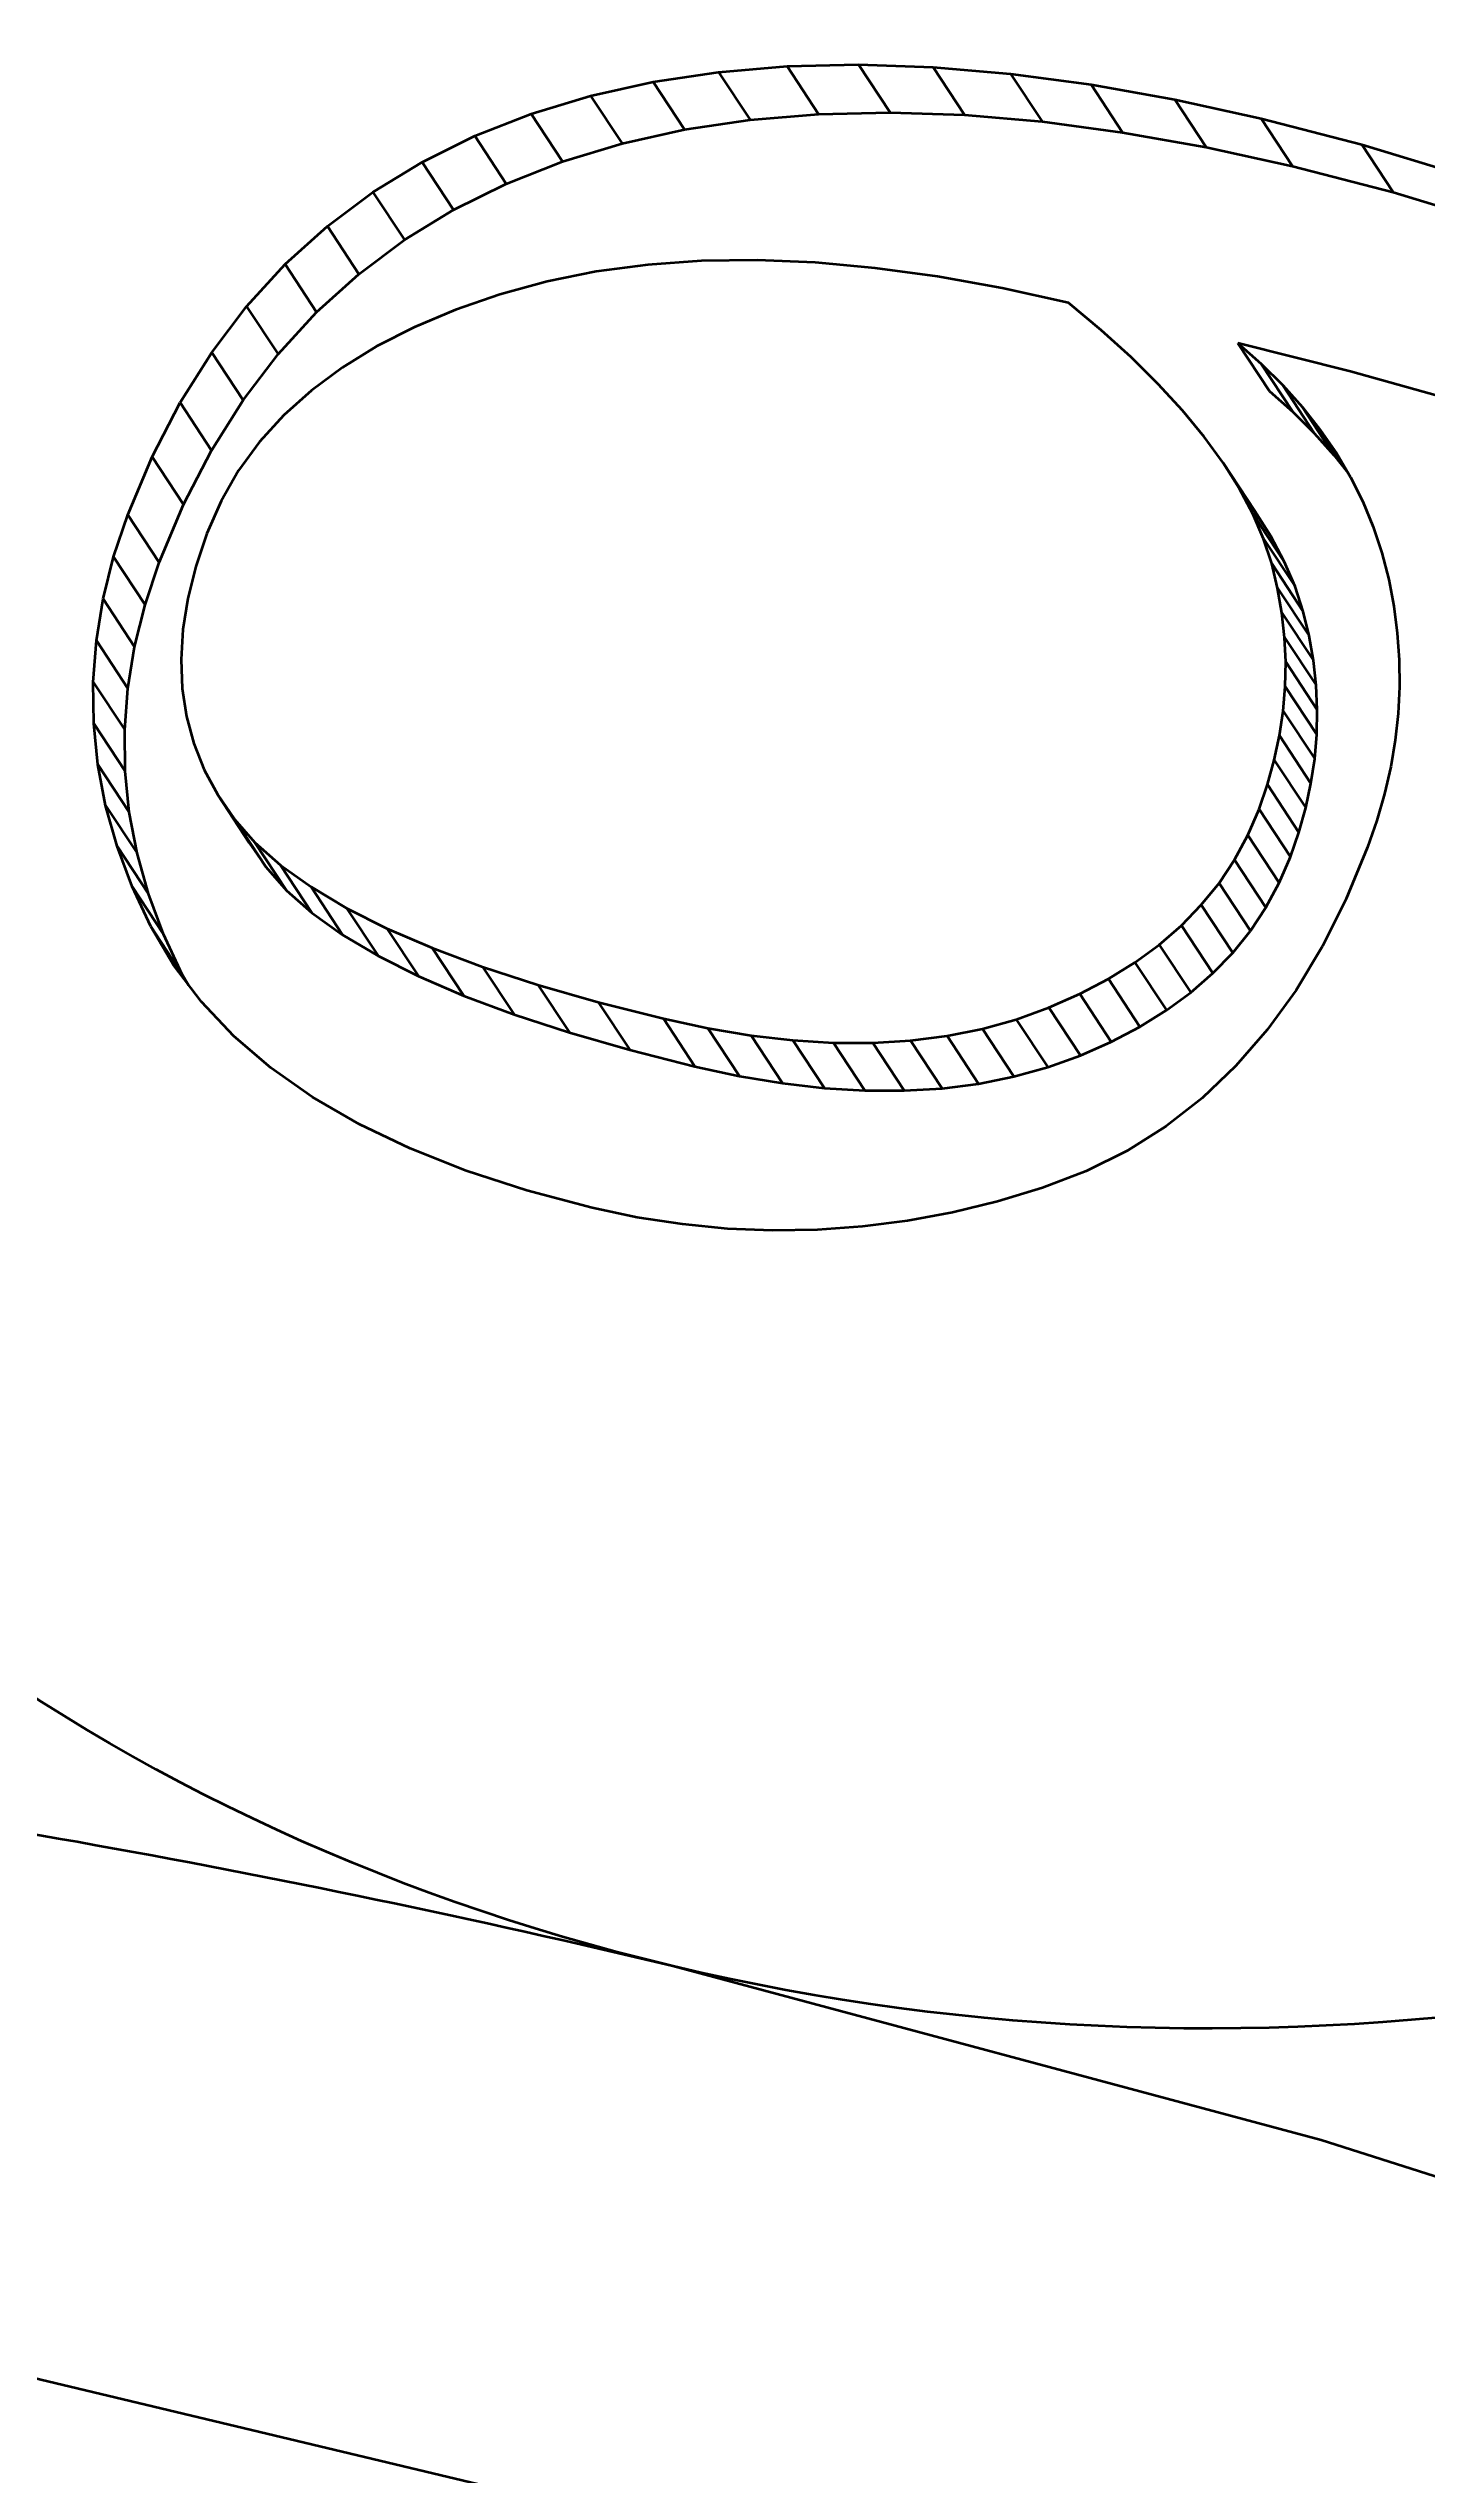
# Model space of a CAD drawing. Header units: millimetres. Extents: x 9439 to 18429, y 1498 to 3280.
# Drawn here: x 11097.46 to 11100.33, y 2327.66 to 2332.71 of the extents above; entities that cross this region are included whole.
import ezdxf

# ---------------------------------------------------------------- set-up
doc = ezdxf.new("R2010")
doc.units = ezdxf.units.MM
doc.layers.add('word_dim', color=253, linetype='Continuous')
doc.styles.get("Standard").update_dxf_attribs({"font": 'romans.shx', "bigfont": 'bigfont.shx'})
doc.dimstyles.new('RS1-6', dxfattribs={"dimscale": 6, "dimtxt": 3.5, "dimasz": 3, "dimexe": 1, "dimexo": 0, "dimgap": 1, "dimtad": 3, "dimdsep": 46, "dimtxsty": 'Standard', "dimblk1": 'OPEN', "dimblk2": 'OPEN', "dimsah": 1, "dimcen": 0, "dimclrd": 256, "dimclre": 256, "dimclrt": 3, "dimadec": 0, "dimazin": 0, "dimtfac": 1, "dimtmove": 0, "dimatfit": 3, "dimldrblk": 'OPEN', "dimfxl": 0, "dimtolj": 1, "dimtzin": 0, "dimarcsym": 0})

# ---------------------------------------------------------------- blocks, each defined once
blk = doc.blocks.new('A$C283119B7')
at = {"color": 7, "lineweight": 35, "ltscale": 0.00345}
for p, q in [((-77.3698, 212.6277), (-77.2333, 212.6481)), ((-77.3041, 212.5281), (-77.1676, 212.5485))]:
    blk.add_line(p, q, dxfattribs=at)
at = {"color": 7, "lineweight": 35, "ltscale": 0.003583}
for p, q in [((-77.2333, 212.6481), (-77.0905, 212.6601)), ((-77.1676, 212.5485), (-77.0248, 212.5605))]:
    blk.add_line(p, q, dxfattribs=at)
at = {"color": 7, "lineweight": 35, "ltscale": 0.002983}
for p, q in [((-77.2333, 212.6481), (-77.1676, 212.5485)), ((-77.0905, 212.6601), (-77.0248, 212.5605)), ((-77.3698, 212.6277), (-77.3041, 212.5281)), ((-76.6247, 212.6444), (-76.559, 212.5448)), ((-76.1025, 212.5516), (-76.0368, 212.452)), ((-77.7414, 212.515), (-77.6757, 212.4153)), ((-77.8512, 212.4606), (-77.7856, 212.361)), ((-78.217, 212.1598), (-78.1513, 212.0602)), ((-76.151, 212.0832), (-76.0854, 211.9836)), ((-76.1818, 211.8343), (-76.1161, 211.7347)), ((-78.4941, 211.6379), (-78.4284, 211.5383)), ((-76.0683, 211.5729), (-76.0026, 211.4733)), ((-76.0536, 211.4704), (-75.9879, 211.3708)), ((-76.0566, 211.3169), (-75.9909, 211.2173)), ((-76.0751, 211.2147), (-76.0094, 211.1151)), ((-78.277, 211.1421), (-78.2113, 211.0425)), ((-78.5109, 211.1205), (-78.4452, 211.0209)), ((-78.0827, 210.9505), (-78.017, 210.8509)), ((-77.725, 210.7843), (-77.6593, 210.6847)), ((-76.4208, 210.759), (-76.3551, 210.6594)), ((-76.5448, 210.6992), (-76.4792, 210.5996)), ((-77.2555, 210.6562), (-77.1899, 210.5566)), ((-76.757, 210.6403), (-76.6913, 210.5407)), ((-76.6835, 210.655), (-76.6178, 210.5554))]:
    blk.add_line(p, q, dxfattribs=at)
at = {"color": 7, "lineweight": 35, "ltscale": 0.003727}
blk.add_line((-77.0905, 212.6601), (-76.9414, 212.6634), dxfattribs=at)
at = {"color": 7, "lineweight": 35, "ltscale": 0.003884}
for p, q in [((-76.9414, 212.6634), (-76.7862, 212.6582)), ((-76.8759, 212.5638), (-76.7206, 212.5586))]:
    blk.add_line(p, q, dxfattribs=at)
at = {"color": 7, "lineweight": 35, "ltscale": 0.002981}
for p, q in [((-76.9414, 212.6634), (-76.8759, 212.5638)), ((-76.7862, 212.6582), (-76.7206, 212.5586)), ((-77.5, 212.5986), (-77.4345, 212.499)), ((-76.4568, 212.622), (-76.3913, 212.5224)), ((-77.6241, 212.561), (-77.5585, 212.4614)), ((-76.2827, 212.5911), (-76.2172, 212.4915)), ((-75.8926, 212.4972), (-75.8271, 212.3976)), ((-77.9536, 212.3979), (-77.8881, 212.2983)), ((-78.0487, 212.3268), (-77.9832, 212.2272)), ((-78.1365, 212.2475), (-78.071, 212.1479)), ((-78.2898, 212.0638), (-78.2243, 211.9642)), ((-76.1022, 212.0401), (-76.0367, 211.9405)), ((-76.0573, 211.9956), (-75.9917, 211.896)), ((-78.3555, 211.9594), (-78.29, 211.8598)), ((-76.0163, 211.9498), (-75.9507, 211.8502)), ((-78.4137, 211.8468), (-78.3482, 211.7472)), ((-76.148, 211.7809), (-76.0824, 211.6813)), ((-78.4646, 211.7258), (-78.3991, 211.6262)), ((-76.1198, 211.7281), (-76.0542, 211.6285)), ((-76.0973, 211.6759), (-76.0318, 211.5763)), ((-76.0592, 211.5216), (-75.9937, 211.422)), ((-78.5301, 211.4636), (-78.4645, 211.364)), ((-76.0512, 211.4192), (-75.9856, 211.3196)), ((-78.5367, 211.3771), (-78.4711, 211.2775)), ((-78.5357, 211.2911), (-78.4701, 211.1915)), ((-76.0641, 211.2657), (-75.9986, 211.1661)), ((-78.527, 211.2056), (-78.4615, 211.106)), ((-78.2423, 211.0917), (-78.1768, 210.9921)), ((-78.487, 211.0358), (-78.4214, 210.9362)), ((-78.1995, 211.043), (-78.1339, 210.9434)), ((-76.1302, 211.0584), (-76.0646, 210.9588)), ((-76.158, 211.0071), (-76.0924, 210.9075)), ((-76.1903, 210.9586), (-76.1248, 210.859)), ((-78.0087, 210.9066), (-77.9431, 210.807)), ((-76.2273, 210.913), (-76.1618, 210.8134)), ((-78.4165, 210.8679), (-78.351, 210.7683)), ((-77.9245, 210.8642), (-77.8589, 210.7646)), ((-76.2688, 210.8702), (-76.2033, 210.7706)), ((-77.8299, 210.8235), (-77.7643, 210.7239)), ((-76.3655, 210.7932), (-76.3, 210.6936)), ((-76.3149, 210.8303), (-76.2493, 210.7307)), ((-77.6097, 210.7466), (-77.5441, 210.647)), ((-77.484, 210.7106), (-77.4185, 210.611)), ((-76.4805, 210.7277), (-76.415, 210.6281)), ((-77.0783, 210.6311), (-77.0127, 210.5315)), ((-76.8332, 210.6306), (-76.7676, 210.531)), ((-76.6128, 210.6746), (-76.5473, 210.575)), ((-76.9938, 210.626), (-76.9283, 210.5264)), ((-76.9121, 210.6258), (-76.8466, 210.5262))]:
    blk.add_line(p, q, dxfattribs=at)
at = {"color": 7, "lineweight": 35, "ltscale": 0.004052}
blk.add_line((-76.7862, 212.6582), (-76.6247, 212.6444), dxfattribs=at)
at = {"color": 7, "lineweight": 35, "ltscale": 0.00324}
for p, q in [((-77.6241, 212.561), (-77.5, 212.5986)), ((-77.5585, 212.4614), (-77.4345, 212.499))]:
    blk.add_line(p, q, dxfattribs=at)
at = {"color": 7, "lineweight": 35, "ltscale": 0.003336}
blk.add_line((-77.5, 212.5986), (-77.3698, 212.6277), dxfattribs=at)
at = {"color": 7, "lineweight": 35, "ltscale": 0.004233}
blk.add_line((-76.6247, 212.6444), (-76.4568, 212.622), dxfattribs=at)
at = {"color": 7, "lineweight": 35, "ltscale": 0.00442}
for p, q in [((-76.4568, 212.622), (-76.2827, 212.5911)), ((-76.3913, 212.5224), (-76.2172, 212.4915))]:
    blk.add_line(p, q, dxfattribs=at)
at = {"color": 7, "lineweight": 35, "ltscale": 0.003151}
blk.add_line((-77.7414, 212.515), (-77.6241, 212.561), dxfattribs=at)
at = {"color": 7, "lineweight": 35, "ltscale": 0.003724}
blk.add_line((-77.0248, 212.5605), (-76.8759, 212.5638), dxfattribs=at)
at = {"color": 7, "lineweight": 35, "ltscale": 0.004055}
blk.add_line((-76.7206, 212.5586), (-76.559, 212.5448), dxfattribs=at)
at = {"color": 7, "lineweight": 35, "ltscale": 0.004614}
blk.add_line((-76.2827, 212.5911), (-76.1025, 212.5516), dxfattribs=at)
at = {"color": 7, "lineweight": 35, "ltscale": 0.005419}
blk.add_line((-76.1025, 212.5516), (-75.8926, 212.4972), dxfattribs=at)
at = {"color": 7, "lineweight": 35, "ltscale": 0.003064}
for p, q in [((-77.8512, 212.4606), (-77.7414, 212.515)), ((-77.7856, 212.361), (-77.6757, 212.4153))]:
    blk.add_line(p, q, dxfattribs=at)
at = {"color": 7, "lineweight": 35, "ltscale": 0.003339}
blk.add_line((-77.4345, 212.499), (-77.3041, 212.5281), dxfattribs=at)
at = {"color": 7, "lineweight": 35, "ltscale": 0.00423}
blk.add_line((-76.559, 212.5448), (-76.3913, 212.5224), dxfattribs=at)
at = {"color": 7, "lineweight": 35, "ltscale": 0.005139}
blk.add_line((-75.8926, 212.4972), (-75.696, 212.4374), dxfattribs=at)
at = {"color": 7, "lineweight": 35, "ltscale": 0.003002}
blk.add_line((-77.9536, 212.3979), (-77.8512, 212.4606), dxfattribs=at)
at = {"color": 7, "lineweight": 35, "ltscale": 0.003148}
blk.add_line((-77.6757, 212.4153), (-77.5585, 212.4614), dxfattribs=at)
at = {"color": 7, "lineweight": 35, "ltscale": 0.004617}
blk.add_line((-76.2172, 212.4915), (-76.0368, 212.452), dxfattribs=at)
at = {"color": 7, "lineweight": 35, "ltscale": 0.005416}
blk.add_line((-76.0368, 212.452), (-75.8271, 212.3976), dxfattribs=at)
at = {"color": 7, "lineweight": 35, "ltscale": 0.002968}
for p, q in [((-78.0487, 212.3268), (-77.9536, 212.3979)), ((-77.9832, 212.2272), (-77.8881, 212.2983))]:
    blk.add_line(p, q, dxfattribs=at)
at = {"color": 7, "lineweight": 35, "ltscale": 0.005142}
blk.add_line((-75.8271, 212.3976), (-75.6303, 212.3378), dxfattribs=at)
at = {"color": 7, "lineweight": 35, "ltscale": 0.003005}
blk.add_line((-77.8881, 212.2983), (-77.7856, 212.361), dxfattribs=at)
at = {"color": 7, "lineweight": 35, "ltscale": 0.002958}
for p, q in [((-78.1365, 212.2475), (-78.0487, 212.3268)), ((-78.071, 212.1479), (-77.9832, 212.2272))]:
    blk.add_line(p, q, dxfattribs=at)
at = {"color": 7, "lineweight": 35, "ltscale": 0.002976}
blk.add_line((-78.217, 212.1598), (-78.1365, 212.2475), dxfattribs=at)
at = {"color": 7, "lineweight": 35, "ltscale": 0.002706}
blk.add_line((-77.3808, 212.2467), (-77.4881, 212.2325), dxfattribs=at)
at = {"color": 7, "lineweight": 35, "ltscale": 0.002799}
for p, q in [((-77.2691, 212.2545), (-77.3808, 212.2467)), ((-77.8299, 210.8235), (-77.725, 210.7843))]:
    blk.add_line(p, q, dxfattribs=at)
at = {"color": 7, "lineweight": 35, "ltscale": 0.002909}
blk.add_line((-77.1527, 212.2559), (-77.2691, 212.2545), dxfattribs=at)
at = {"color": 7, "lineweight": 35, "ltscale": 0.003021}
blk.add_line((-77.032, 212.251), (-77.1527, 212.2559), dxfattribs=at)
at = {"color": 7, "lineweight": 35, "ltscale": 0.003147}
blk.add_line((-76.9067, 212.2396), (-77.032, 212.251), dxfattribs=at)
at = {"color": 7, "lineweight": 35, "ltscale": 0.002548}
blk.add_line((-77.5909, 212.2119), (-77.6891, 212.1849), dxfattribs=at)
at = {"color": 7, "lineweight": 35, "ltscale": 0.002621}
blk.add_line((-77.4881, 212.2325), (-77.5909, 212.2119), dxfattribs=at)
at = {"color": 7, "lineweight": 35, "ltscale": 0.003274}
blk.add_line((-76.7769, 212.2219), (-76.9067, 212.2396), dxfattribs=at)
at = {"color": 7, "lineweight": 35, "ltscale": 0.003414}
blk.add_line((-76.6425, 212.1978), (-76.7769, 212.2219), dxfattribs=at)
at = {"color": 7, "lineweight": 35, "ltscale": 0.003553}
blk.add_line((-76.5037, 212.1673), (-76.6425, 212.1978), dxfattribs=at)
at = {"color": 7, "lineweight": 35, "ltscale": 0.003013}
blk.add_line((-78.2898, 212.0638), (-78.217, 212.1598), dxfattribs=at)
at = {"color": 7, "lineweight": 35, "ltscale": 0.002974}
blk.add_line((-78.1513, 212.0602), (-78.071, 212.1479), dxfattribs=at)
at = {"color": 7, "lineweight": 35, "ltscale": 0.002322}
blk.add_line((-77.7815, 212.1528), (-77.8671, 212.1167), dxfattribs=at)
at = {"color": 7, "lineweight": 35, "ltscale": 0.002446}
blk.add_line((-77.6891, 212.1849), (-77.7815, 212.1528), dxfattribs=at)
at = {"color": 7, "lineweight": 35, "ltscale": 0.002214}
blk.add_line((-76.4359, 212.1103), (-76.5037, 212.1673), dxfattribs=at)
at = {"color": 7, "lineweight": 35, "ltscale": 0.002202}
for p, q in [((-77.8671, 212.1167), (-77.9456, 212.0767)), ((-78.5301, 211.4636), (-78.5158, 211.5505)), ((-78.4645, 211.364), (-78.4504, 211.4509))]:
    blk.add_line(p, q, dxfattribs=at)
at = {"color": 7, "lineweight": 35, "ltscale": 0.0021}
blk.add_line((-76.3737, 212.0539), (-76.4359, 212.1103), dxfattribs=at)
at = {"color": 7, "lineweight": 35, "ltscale": 0.003082}
for p, q in [((-78.3555, 211.9594), (-78.2898, 212.0638)), ((-78.29, 211.8598), (-78.2243, 211.9642))]:
    blk.add_line(p, q, dxfattribs=at)
at = {"color": 7, "lineweight": 35, "ltscale": 0.003015}
blk.add_line((-78.2243, 211.9642), (-78.1513, 212.0602), dxfattribs=at)
at = {"color": 7, "lineweight": 35, "ltscale": 0.002098}
blk.add_line((-77.9456, 212.0767), (-78.0171, 212.0328), dxfattribs=at)
at = {"color": 7, "lineweight": 35, "ltscale": 0.001985}
blk.add_line((-76.3172, 211.9982), (-76.3737, 212.0539), dxfattribs=at)
at = {"color": 7, "lineweight": 35, "ltscale": 0.006058}
blk.add_line((-75.916, 212.0241), (-76.151, 212.0832), dxfattribs=at)
at = {"color": 7, "lineweight": 35, "ltscale": 0.001628}
blk.add_line((-76.151, 212.0832), (-76.1022, 212.0401), dxfattribs=at)
at = {"color": 7, "lineweight": 35, "ltscale": 0.00201}
blk.add_line((-78.0171, 212.0328), (-78.0817, 211.9849), dxfattribs=at)
at = {"color": 7, "lineweight": 35, "ltscale": 0.001876}
blk.add_line((-76.2664, 211.943), (-76.3172, 211.9982), dxfattribs=at)
at = {"color": 7, "lineweight": 35, "ltscale": 0.00158}
for p, q in [((-76.1022, 212.0401), (-76.0573, 211.9956)), ((-76.0367, 211.9405), (-75.9917, 211.896)), ((-76.148, 211.7809), (-76.1818, 211.8343))]:
    blk.add_line(p, q, dxfattribs=at)
at = {"color": 7, "lineweight": 35, "ltscale": 0.001537}
for p, q in [((-76.0573, 211.9956), (-76.0163, 211.9498)), ((-75.9917, 211.896), (-75.9507, 211.8502))]:
    blk.add_line(p, q, dxfattribs=at)
at = {"color": 7, "lineweight": 35, "ltscale": 0.005601}
blk.add_line((-75.7004, 211.9635), (-75.916, 212.0241), dxfattribs=at)
at = {"color": 7, "lineweight": 35, "ltscale": 0.00317}
for p, q in [((-78.4137, 211.8468), (-78.3555, 211.9594)), ((-78.3482, 211.7472), (-78.29, 211.8598))]:
    blk.add_line(p, q, dxfattribs=at)
at = {"color": 7, "lineweight": 35, "ltscale": 0.001937}
blk.add_line((-78.0817, 211.9849), (-78.1393, 211.9331), dxfattribs=at)
at = {"color": 7, "lineweight": 35, "ltscale": 0.00177}
blk.add_line((-76.2213, 211.8883), (-76.2664, 211.943), dxfattribs=at)
at = {"color": 7, "lineweight": 35, "ltscale": 0.001626}
blk.add_line((-76.0854, 211.9836), (-76.0367, 211.9405), dxfattribs=at)
at = {"color": 7, "lineweight": 35, "ltscale": 0.0015}
blk.add_line((-76.0163, 211.9498), (-75.9792, 211.9027), dxfattribs=at)
at = {"color": 7, "lineweight": 35, "ltscale": 0.001883}
blk.add_line((-78.1393, 211.9331), (-78.19, 211.8774), dxfattribs=at)
at = {"color": 7, "lineweight": 35, "ltscale": 0.001473}
blk.add_line((-75.9792, 211.9027), (-75.9457, 211.8542), dxfattribs=at)
at = {"color": 7, "lineweight": 35, "ltscale": 0.002087}
blk.add_line((-75.9792, 211.9027), (-75.9333, 211.8329), dxfattribs=at)
at = {"color": 7, "lineweight": 35, "ltscale": 0.003282}
for p, q in [((-78.4646, 211.7258), (-78.4137, 211.8468)), ((-78.3991, 211.6262), (-78.3482, 211.7472))]:
    blk.add_line(p, q, dxfattribs=at)
at = {"color": 7, "lineweight": 35, "ltscale": 0.001848}
blk.add_line((-78.19, 211.8774), (-78.2336, 211.8177), dxfattribs=at)
at = {"color": 7, "lineweight": 35, "ltscale": 0.001674}
blk.add_line((-76.1818, 211.8343), (-76.2213, 211.8883), dxfattribs=at)
at = {"color": 7, "lineweight": 35, "ltscale": 0.001178}
blk.add_line((-75.9507, 211.8502), (-75.9215, 211.8132), dxfattribs=at)
at = {"color": 7, "lineweight": 35, "ltscale": 0.001447}
blk.add_line((-75.9457, 211.8542), (-75.9163, 211.8043), dxfattribs=at)
at = {"color": 7, "lineweight": 35, "ltscale": 0.001837}
blk.add_line((-78.2336, 211.8177), (-78.2703, 211.754), dxfattribs=at)
at = {"color": 7, "lineweight": 35, "ltscale": 0.001433}
blk.add_line((-75.9163, 211.8043), (-75.8905, 211.7531), dxfattribs=at)
at = {"color": 7, "lineweight": 35, "ltscale": 0.001844}
blk.add_line((-78.2703, 211.754), (-78.3, 211.6865), dxfattribs=at)
at = {"color": 7, "lineweight": 35, "ltscale": 0.001497}
for p, q in [((-76.1198, 211.7281), (-76.148, 211.7809)), ((-76.0542, 211.6285), (-76.0824, 211.6813))]:
    blk.add_line(p, q, dxfattribs=at)
at = {"color": 7, "lineweight": 35, "ltscale": 0.001422}
for p, q in [((-75.8905, 211.7531), (-75.8688, 211.7005)), ((-75.8688, 211.7005), (-75.8507, 211.6466))]:
    blk.add_line(p, q, dxfattribs=at)
at = {"color": 7, "lineweight": 35, "ltscale": 0.002316}
blk.add_line((-78.4941, 211.6379), (-78.4646, 211.7258), dxfattribs=at)
at = {"color": 7, "lineweight": 35, "ltscale": 0.001421}
for p, q in [((-76.0973, 211.6759), (-76.1198, 211.7281)), ((-76.0318, 211.5763), (-76.0542, 211.6285))]:
    blk.add_line(p, q, dxfattribs=at)
at = {"color": 7, "lineweight": 35, "ltscale": 0.001578}
blk.add_line((-76.0824, 211.6813), (-76.1161, 211.7347), dxfattribs=at)
at = {"color": 7, "lineweight": 35, "ltscale": 0.001807}
for p, q in [((-78.3, 211.6865), (-78.323, 211.618)), ((-76.6128, 210.6746), (-76.5448, 210.6992))]:
    blk.add_line(p, q, dxfattribs=at)
at = {"color": 7, "lineweight": 35, "ltscale": 0.001357}
for p, q in [((-76.0805, 211.6242), (-76.0973, 211.6759)), ((-76.015, 211.5246), (-76.0318, 211.5763))]:
    blk.add_line(p, q, dxfattribs=at)
at = {"color": 7, "lineweight": 35, "ltscale": 0.001427}
blk.add_line((-75.8507, 211.6466), (-75.8366, 211.5913), dxfattribs=at)
at = {"color": 7, "lineweight": 35, "ltscale": 0.002251}
blk.add_line((-78.5158, 211.5505), (-78.4941, 211.6379), dxfattribs=at)
at = {"color": 7, "lineweight": 35, "ltscale": 0.002315}
blk.add_line((-78.4284, 211.5383), (-78.3991, 211.6262), dxfattribs=at)
at = {"color": 7, "lineweight": 35, "ltscale": 0.001715}
blk.add_line((-78.323, 211.618), (-78.3396, 211.5514), dxfattribs=at)
at = {"color": 7, "lineweight": 35, "ltscale": 0.002979}
for p, q in [((-76.0805, 211.6242), (-76.015, 211.5246)), ((-78.5158, 211.5505), (-78.4504, 211.4509)), ((-76.0522, 211.368), (-75.9867, 211.2684)), ((-76.0893, 211.1636), (-76.0238, 211.064)), ((-76.1068, 211.1126), (-76.0414, 211.013)), ((-78.1462, 210.996), (-78.0807, 210.8964)), ((-78.4555, 210.9517), (-78.39, 210.8521)), ((-77.3481, 210.6762), (-77.2826, 210.5766)), ((-77.1654, 210.6412), (-77.1, 210.5416))]:
    blk.add_line(p, q, dxfattribs=at)
at = {"color": 7, "lineweight": 35, "ltscale": 0.001319}
blk.add_line((-76.0683, 211.5729), (-76.0805, 211.6242), dxfattribs=at)
at = {"color": 7, "lineweight": 35, "ltscale": 0.001423}
blk.add_line((-75.8366, 211.5913), (-75.8261, 211.5353), dxfattribs=at)
at = {"color": 7, "lineweight": 35, "ltscale": 0.002253}
blk.add_line((-78.4504, 211.4509), (-78.4284, 211.5383), dxfattribs=at)
at = {"color": 7, "lineweight": 35, "ltscale": 0.001633}
blk.add_line((-78.3396, 211.5514), (-78.3499, 211.4869), dxfattribs=at)
at = {"color": 7, "lineweight": 35, "ltscale": 0.001302}
blk.add_line((-76.0592, 211.5216), (-76.0683, 211.5729), dxfattribs=at)
at = {"color": 7, "lineweight": 35, "ltscale": 0.001565}
blk.add_line((-78.3499, 211.4869), (-78.3537, 211.4244), dxfattribs=at)
at = {"color": 7, "lineweight": 35, "ltscale": 0.001289}
for p, q in [((-76.0536, 211.4704), (-76.0592, 211.5216)), ((-75.9879, 211.3708), (-75.9937, 211.422))]:
    blk.add_line(p, q, dxfattribs=at)
at = {"color": 7, "lineweight": 35, "ltscale": 0.00132}
blk.add_line((-76.0026, 211.4733), (-76.015, 211.5246), dxfattribs=at)
at = {"color": 7, "lineweight": 35, "ltscale": 0.00141}
blk.add_line((-75.8261, 211.5353), (-75.8189, 211.4794), dxfattribs=at)
at = {"color": 7, "lineweight": 35, "ltscale": 0.002168}
for p, q in [((-78.5367, 211.3771), (-78.5301, 211.4636)), ((-78.4711, 211.2775), (-78.4645, 211.364))]:
    blk.add_line(p, q, dxfattribs=at)
at = {"color": 7, "lineweight": 35, "ltscale": 0.001282}
for p, q in [((-76.0512, 211.4192), (-76.0536, 211.4704)), ((-75.9856, 211.3196), (-75.9879, 211.3708))]:
    blk.add_line(p, q, dxfattribs=at)
at = {"color": 7, "lineweight": 35, "ltscale": 0.001301}
blk.add_line((-75.9937, 211.422), (-76.0026, 211.4733), dxfattribs=at)
at = {"color": 7, "lineweight": 35, "ltscale": 0.0014}
blk.add_line((-75.8189, 211.4794), (-75.815, 211.4236), dxfattribs=at)
at = {"color": 7, "lineweight": 35, "ltscale": 0.001513}
blk.add_line((-78.3537, 211.4244), (-78.3512, 211.364), dxfattribs=at)
at = {"color": 7, "lineweight": 35, "ltscale": 0.00128}
for p, q in [((-76.0522, 211.368), (-76.0512, 211.4192)), ((-75.9867, 211.2684), (-75.9856, 211.3196))]:
    blk.add_line(p, q, dxfattribs=at)
at = {"color": 7, "lineweight": 35, "ltscale": 0.001396}
blk.add_line((-75.815, 211.4236), (-75.8144, 211.3677), dxfattribs=at)
at = {"color": 7, "lineweight": 35, "ltscale": 0.00215}
for p, q in [((-78.5357, 211.2911), (-78.5367, 211.3771)), ((-78.527, 211.2056), (-78.5357, 211.2911)), ((-78.4701, 211.1915), (-78.4711, 211.2775)), ((-78.4615, 211.106), (-78.4701, 211.1915))]:
    blk.add_line(p, q, dxfattribs=at)
at = {"color": 7, "lineweight": 35, "ltscale": 0.001479}
blk.add_line((-78.3512, 211.364), (-78.3422, 211.3055), dxfattribs=at)
at = {"color": 7, "lineweight": 35, "ltscale": 0.001283}
for p, q in [((-76.0566, 211.3169), (-76.0522, 211.368)), ((-75.9909, 211.2173), (-75.9867, 211.2684))]:
    blk.add_line(p, q, dxfattribs=at)
at = {"color": 7, "lineweight": 35, "ltscale": 0.001397}
blk.add_line((-75.8144, 211.3677), (-75.8171, 211.3119), dxfattribs=at)
at = {"color": 7, "lineweight": 35, "ltscale": 0.001464}
blk.add_line((-78.3422, 211.3055), (-78.3268, 211.249), dxfattribs=at)
at = {"color": 7, "lineweight": 35, "ltscale": 0.001292}
for p, q in [((-76.0641, 211.2657), (-76.0566, 211.3169)), ((-75.9986, 211.1661), (-75.9909, 211.2173))]:
    blk.add_line(p, q, dxfattribs=at)
at = {"color": 7, "lineweight": 35, "ltscale": 0.001402}
blk.add_line((-75.8171, 211.3119), (-75.8232, 211.2561), dxfattribs=at)
at = {"color": 7, "lineweight": 35, "ltscale": 0.001466}
blk.add_line((-78.3268, 211.249), (-78.3051, 211.1946), dxfattribs=at)
at = {"color": 7, "lineweight": 35, "ltscale": 0.001306}
for p, q in [((-76.0751, 211.2147), (-76.0641, 211.2657)), ((-76.0094, 211.1151), (-75.9986, 211.1661))]:
    blk.add_line(p, q, dxfattribs=at)
at = {"color": 7, "lineweight": 35, "ltscale": 0.001413}
blk.add_line((-75.8232, 211.2561), (-75.8324, 211.2004), dxfattribs=at)
at = {"color": 7, "lineweight": 35, "ltscale": 0.002165}
blk.add_line((-78.5109, 211.1205), (-78.527, 211.2056), dxfattribs=at)
at = {"color": 7, "lineweight": 35, "ltscale": 0.001487}
blk.add_line((-78.3051, 211.1946), (-78.277, 211.1421), dxfattribs=at)
at = {"color": 7, "lineweight": 35, "ltscale": 0.001324}
blk.add_line((-76.0893, 211.1636), (-76.0751, 211.2147), dxfattribs=at)
at = {"color": 7, "lineweight": 35, "ltscale": 0.001429}
blk.add_line((-75.8324, 211.2004), (-75.8451, 211.1446), dxfattribs=at)
at = {"color": 7, "lineweight": 35, "ltscale": 0.00153}
blk.add_line((-78.277, 211.1421), (-78.2423, 211.0917), dxfattribs=at)
at = {"color": 7, "lineweight": 35, "ltscale": 0.001349}
for p, q in [((-76.1068, 211.1126), (-76.0893, 211.1636)), ((-76.0414, 211.013), (-76.0238, 211.064))]:
    blk.add_line(p, q, dxfattribs=at)
at = {"color": 7, "lineweight": 35, "ltscale": 0.001449}
blk.add_line((-75.8451, 211.1446), (-75.8612, 211.089), dxfattribs=at)
at = {"color": 7, "lineweight": 35, "ltscale": 0.002199}
blk.add_line((-78.487, 211.0358), (-78.5109, 211.1205), dxfattribs=at)
at = {"color": 7, "lineweight": 35, "ltscale": 0.002166}
blk.add_line((-78.4452, 211.0209), (-78.4615, 211.106), dxfattribs=at)
at = {"color": 7, "lineweight": 35, "ltscale": 0.001621}
for p, q in [((-78.2423, 211.0917), (-78.1995, 211.043)), ((-78.1768, 210.9921), (-78.1339, 210.9434))]:
    blk.add_line(p, q, dxfattribs=at)
at = {"color": 7, "lineweight": 35, "ltscale": 0.001475}
blk.add_line((-76.1302, 211.0584), (-76.1068, 211.1126), dxfattribs=at)
at = {"color": 7, "lineweight": 35, "ltscale": 0.001325}
blk.add_line((-76.0238, 211.064), (-76.0094, 211.1151), dxfattribs=at)
at = {"color": 7, "lineweight": 35, "ltscale": 0.001472}
blk.add_line((-75.8612, 211.089), (-75.8805, 211.0333), dxfattribs=at)
at = {"color": 7, "lineweight": 35, "ltscale": 0.002247}
blk.add_line((-78.4555, 210.9517), (-78.487, 211.0358), dxfattribs=at)
at = {"color": 7, "lineweight": 35, "ltscale": 0.001528}
blk.add_line((-78.2113, 211.0425), (-78.1768, 210.9921), dxfattribs=at)
at = {"color": 7, "lineweight": 35, "ltscale": 0.001778}
blk.add_line((-78.1995, 211.043), (-78.1462, 210.996), dxfattribs=at)
at = {"color": 7, "lineweight": 35, "ltscale": 0.00146}
for p, q in [((-76.158, 211.0071), (-76.1302, 211.0584)), ((-76.0924, 210.9075), (-76.0646, 210.9588))]:
    blk.add_line(p, q, dxfattribs=at)
at = {"color": 7, "lineweight": 35, "ltscale": 0.002902}
blk.add_line((-75.8805, 211.0333), (-75.925, 210.9261), dxfattribs=at)
at = {"color": 7, "lineweight": 35, "ltscale": 0.002198}
blk.add_line((-78.4214, 210.9362), (-78.4452, 211.0209), dxfattribs=at)
at = {"color": 7, "lineweight": 35, "ltscale": 0.001952}
blk.add_line((-78.1462, 210.996), (-78.0827, 210.9505), dxfattribs=at)
at = {"color": 7, "lineweight": 35, "ltscale": 0.001457}
for p, q in [((-76.1903, 210.9586), (-76.158, 211.0071)), ((-76.1248, 210.859), (-76.0924, 210.9075))]:
    blk.add_line(p, q, dxfattribs=at)
at = {"color": 7, "lineweight": 35, "ltscale": 0.001474}
blk.add_line((-76.0646, 210.9588), (-76.0414, 211.013), dxfattribs=at)
at = {"color": 7, "lineweight": 35, "ltscale": 0.002308}
blk.add_line((-78.4165, 210.8679), (-78.4555, 210.9517), dxfattribs=at)
at = {"color": 7, "lineweight": 35, "ltscale": 0.002246}
blk.add_line((-78.39, 210.8521), (-78.4214, 210.9362), dxfattribs=at)
at = {"color": 7, "lineweight": 35, "ltscale": 0.001776}
blk.add_line((-78.1339, 210.9434), (-78.0807, 210.8964), dxfattribs=at)
at = {"color": 7, "lineweight": 35, "ltscale": 0.002151}
blk.add_line((-78.0827, 210.9505), (-78.0087, 210.9066), dxfattribs=at)
at = {"color": 7, "lineweight": 35, "ltscale": 0.001468}
for p, q in [((-76.2273, 210.913), (-76.1903, 210.9586)), ((-76.1618, 210.8134), (-76.1248, 210.859))]:
    blk.add_line(p, q, dxfattribs=at)
at = {"color": 7, "lineweight": 35, "ltscale": 0.001957}
blk.add_line((-78.0807, 210.8964), (-78.017, 210.8509), dxfattribs=at)
at = {"color": 7, "lineweight": 35, "ltscale": 0.002357}
for p, q in [((-78.0087, 210.9066), (-77.9245, 210.8642)), ((-77.9431, 210.807), (-77.8589, 210.7646))]:
    blk.add_line(p, q, dxfattribs=at)
at = {"color": 7, "lineweight": 35, "ltscale": 0.00149}
for p, q in [((-76.2688, 210.8702), (-76.2273, 210.913)), ((-76.2033, 210.7706), (-76.1618, 210.8134))]:
    blk.add_line(p, q, dxfattribs=at)
at = {"color": 7, "lineweight": 35, "ltscale": 0.002774}
blk.add_line((-75.925, 210.9261), (-75.9748, 210.8269), dxfattribs=at)
at = {"color": 7, "lineweight": 35, "ltscale": 0.00235}
for p, q in [((-78.3688, 210.787), (-78.4165, 210.8679)), ((-76.9333, 210.2432), (-77.027, 210.2364))]:
    blk.add_line(p, q, dxfattribs=at)
at = {"color": 7, "lineweight": 35, "ltscale": 0.002309}
blk.add_line((-78.351, 210.7683), (-78.39, 210.8521), dxfattribs=at)
at = {"color": 7, "lineweight": 35, "ltscale": 0.002148}
blk.add_line((-78.017, 210.8509), (-77.9431, 210.807), dxfattribs=at)
at = {"color": 7, "lineweight": 35, "ltscale": 0.002575}
for p, q in [((-77.9245, 210.8642), (-77.8299, 210.8235)), ((-77.8589, 210.7646), (-77.7643, 210.7239))]:
    blk.add_line(p, q, dxfattribs=at)
at = {"color": 7, "lineweight": 35, "ltscale": 0.001523}
for p, q in [((-76.3149, 210.8303), (-76.2688, 210.8702)), ((-76.2493, 210.7307), (-76.2033, 210.7706))]:
    blk.add_line(p, q, dxfattribs=at)
at = {"color": 7, "lineweight": 35, "ltscale": 0.002385}
blk.add_line((-78.3112, 210.7109), (-78.3688, 210.787), dxfattribs=at)
at = {"color": 7, "lineweight": 35, "ltscale": 0.003033}
blk.add_line((-77.725, 210.7843), (-77.6097, 210.7466), dxfattribs=at)
at = {"color": 7, "lineweight": 35, "ltscale": 0.001625}
blk.add_line((-76.4208, 210.759), (-76.3655, 210.7932), dxfattribs=at)
at = {"color": 7, "lineweight": 35, "ltscale": 0.001569}
for p, q in [((-76.3655, 210.7932), (-76.3149, 210.8303)), ((-76.3, 210.6936), (-76.2493, 210.7307))]:
    blk.add_line(p, q, dxfattribs=at)
at = {"color": 7, "lineweight": 35, "ltscale": 0.00266}
blk.add_line((-75.9748, 210.8269), (-76.0297, 210.7358), dxfattribs=at)
at = {"color": 7, "lineweight": 35, "ltscale": 0.000644045}
blk.add_line((-78.3378, 210.7462), (-78.351, 210.7683), dxfattribs=at)
at = {"color": 7, "lineweight": 35, "ltscale": 0.003267}
for p, q in [((-77.6097, 210.7466), (-77.484, 210.7106)), ((-77.5441, 210.647), (-77.4185, 210.611))]:
    blk.add_line(p, q, dxfattribs=at)
at = {"color": 7, "lineweight": 35, "ltscale": 0.001686}
blk.add_line((-76.4805, 210.7277), (-76.4208, 210.759), dxfattribs=at)
at = {"color": 7, "lineweight": 35, "ltscale": 0.002563}
blk.add_line((-76.0297, 210.7358), (-76.0898, 210.6527), dxfattribs=at)
at = {"color": 7, "lineweight": 35, "ltscale": 0.002447}
blk.add_line((-78.2438, 210.6399), (-78.3112, 210.7109), dxfattribs=at)
at = {"color": 7, "lineweight": 35, "ltscale": 0.002802}
blk.add_line((-77.7643, 210.7239), (-77.6593, 210.6847), dxfattribs=at)
at = {"color": 7, "lineweight": 35, "ltscale": 0.00303}
blk.add_line((-77.6593, 210.6847), (-77.5441, 210.647), dxfattribs=at)
at = {"color": 7, "lineweight": 35, "ltscale": 0.003507}
blk.add_line((-77.484, 210.7106), (-77.3481, 210.6762), dxfattribs=at)
at = {"color": 7, "lineweight": 35, "ltscale": 0.001759}
blk.add_line((-76.5448, 210.6992), (-76.4805, 210.7277), dxfattribs=at)
at = {"color": 7, "lineweight": 35, "ltscale": 0.001623}
blk.add_line((-76.3551, 210.6594), (-76.3, 210.6936), dxfattribs=at)
at = {"color": 7, "lineweight": 35, "ltscale": 0.002542}
blk.add_line((-78.1665, 210.5738), (-78.2438, 210.6399), dxfattribs=at)
at = {"color": 7, "lineweight": 35, "ltscale": 0.002367}
blk.add_line((-77.3481, 210.6762), (-77.2555, 210.6562), dxfattribs=at)
at = {"color": 7, "lineweight": 35, "ltscale": 0.002283}
blk.add_line((-77.2555, 210.6562), (-77.1654, 210.6412), dxfattribs=at)
at = {"color": 7, "lineweight": 35, "ltscale": 0.002193}
blk.add_line((-77.1654, 210.6412), (-77.0783, 210.6311), dxfattribs=at)
at = {"color": 7, "lineweight": 35, "ltscale": 0.002116}
for p, q in [((-77.0783, 210.6311), (-76.9938, 210.626)), ((-77.0127, 210.5315), (-76.9283, 210.5264))]:
    blk.add_line(p, q, dxfattribs=at)
at = {"color": 7, "lineweight": 35, "ltscale": 0.001978}
for p, q in [((-76.9121, 210.6258), (-76.8332, 210.6306)), ((-76.8466, 210.5262), (-76.7676, 210.531))]:
    blk.add_line(p, q, dxfattribs=at)
at = {"color": 7, "lineweight": 35, "ltscale": 0.00192}
blk.add_line((-76.8332, 210.6306), (-76.757, 210.6403), dxfattribs=at)
at = {"color": 7, "lineweight": 35, "ltscale": 0.001874}
for p, q in [((-76.757, 210.6403), (-76.6835, 210.655)), ((-76.6913, 210.5407), (-76.6178, 210.5554))]:
    blk.add_line(p, q, dxfattribs=at)
at = {"color": 7, "lineweight": 35, "ltscale": 0.001834}
blk.add_line((-76.6835, 210.655), (-76.6128, 210.6746), dxfattribs=at)
at = {"color": 7, "lineweight": 35, "ltscale": 0.001688}
blk.add_line((-76.415, 210.6281), (-76.3551, 210.6594), dxfattribs=at)
at = {"color": 7, "lineweight": 35, "ltscale": 0.002484}
blk.add_line((-76.0898, 210.6527), (-76.1549, 210.5777), dxfattribs=at)
at = {"color": 7, "lineweight": 35, "ltscale": 0.003504}
blk.add_line((-77.4185, 210.611), (-77.2826, 210.5766), dxfattribs=at)
at = {"color": 7, "lineweight": 35, "ltscale": 0.002042}
for p, q in [((-76.9938, 210.626), (-76.9121, 210.6258)), ((-76.9283, 210.5264), (-76.8466, 210.5262))]:
    blk.add_line(p, q, dxfattribs=at)
at = {"color": 7, "lineweight": 35, "ltscale": 0.00181}
blk.add_line((-76.5473, 210.575), (-76.4792, 210.5996), dxfattribs=at)
at = {"color": 7, "lineweight": 35, "ltscale": 0.001756}
blk.add_line((-76.4792, 210.5996), (-76.415, 210.6281), dxfattribs=at)
at = {"color": 7, "lineweight": 35, "ltscale": 0.002658}
blk.add_line((-78.0795, 210.5128), (-78.1665, 210.5738), dxfattribs=at)
at = {"color": 7, "lineweight": 35, "ltscale": 0.002373}
blk.add_line((-77.2826, 210.5766), (-77.1899, 210.5566), dxfattribs=at)
at = {"color": 7, "lineweight": 35, "ltscale": 0.002277}
blk.add_line((-77.1899, 210.5566), (-77.1, 210.5416), dxfattribs=at)
at = {"color": 7, "lineweight": 35, "ltscale": 0.002196}
blk.add_line((-77.1, 210.5416), (-77.0127, 210.5315), dxfattribs=at)
at = {"color": 7, "lineweight": 35, "ltscale": 0.001923}
blk.add_line((-76.7676, 210.531), (-76.6913, 210.5407), dxfattribs=at)
at = {"color": 7, "lineweight": 35, "ltscale": 0.001831}
blk.add_line((-76.6178, 210.5554), (-76.5473, 210.575), dxfattribs=at)
at = {"color": 7, "lineweight": 35, "ltscale": 0.002428}
blk.add_line((-76.1549, 210.5777), (-76.2253, 210.5108), dxfattribs=at)
at = {"color": 7, "lineweight": 35, "ltscale": 0.0028}
blk.add_line((-77.9826, 210.4567), (-78.0795, 210.5128), dxfattribs=at)
at = {"color": 7, "lineweight": 35, "ltscale": 0.002392}
blk.add_line((-76.2253, 210.5108), (-76.3007, 210.4519), dxfattribs=at)
at = {"color": 7, "lineweight": 35, "ltscale": 0.002957}
blk.add_line((-77.8759, 210.4056), (-77.9826, 210.4567), dxfattribs=at)
at = {"color": 7, "lineweight": 35, "ltscale": 0.002387}
blk.add_line((-76.3007, 210.4519), (-76.3815, 210.401), dxfattribs=at)
at = {"color": 7, "lineweight": 35, "ltscale": 0.003134}
blk.add_line((-77.7593, 210.3595), (-77.8759, 210.4056), dxfattribs=at)
at = {"color": 7, "lineweight": 35, "ltscale": 0.002397}
blk.add_line((-76.3815, 210.401), (-76.4673, 210.3583), dxfattribs=at)
at = {"color": 7, "lineweight": 35, "ltscale": 0.003322}
blk.add_line((-77.633, 210.3183), (-77.7593, 210.3595), dxfattribs=at)
at = {"color": 7, "lineweight": 35, "ltscale": 0.002437}
blk.add_line((-76.4673, 210.3583), (-76.5584, 210.3235), dxfattribs=at)
at = {"color": 7, "lineweight": 35, "ltscale": 0.003524}
blk.add_line((-77.4967, 210.2822), (-77.633, 210.3183), dxfattribs=at)
at = {"color": 7, "lineweight": 35, "ltscale": 0.002402}
blk.add_line((-77.4027, 210.2623), (-77.4967, 210.2822), dxfattribs=at)
at = {"color": 7, "lineweight": 35, "ltscale": 0.002412}
blk.add_line((-76.652, 210.2954), (-76.7458, 210.2727), dxfattribs=at)
at = {"color": 7, "lineweight": 35, "ltscale": 0.002444}
blk.add_line((-76.5584, 210.3235), (-76.652, 210.2954), dxfattribs=at)
at = {"color": 7, "lineweight": 35, "ltscale": 0.002377}
blk.add_line((-77.3087, 210.2479), (-77.4027, 210.2623), dxfattribs=at)
at = {"color": 7, "lineweight": 35, "ltscale": 0.002361}
blk.add_line((-77.2148, 210.2387), (-77.3087, 210.2479), dxfattribs=at)
at = {"color": 7, "lineweight": 35, "ltscale": 0.002349}
blk.add_line((-77.1209, 210.2349), (-77.2148, 210.2387), dxfattribs=at)
at = {"color": 7, "lineweight": 35, "ltscale": 0.002347}
blk.add_line((-77.027, 210.2364), (-77.1209, 210.2349), dxfattribs=at)
at = {"color": 7, "lineweight": 35, "ltscale": 0.002366}
blk.add_line((-76.8394, 210.2553), (-76.9333, 210.2432), dxfattribs=at)
at = {"color": 7, "lineweight": 35, "ltscale": 0.002381}
blk.add_line((-76.7458, 210.2727), (-76.8394, 210.2553), dxfattribs=at)
at = {"color": 7, "lineweight": 35, "ltscale": 0.134358}
blk.add_line((-79.0238, 207.9317), (-73.7963, 206.6843), dxfattribs=at)
at = {"color": 7, "lineweight": 35}
blk.add_lwpolyline([(-74.5971, 207.9005), (-75.9777, 208.3398), (-77.3283, 208.7024)], dxfattribs=at)
blk.add_arc((-82.4257, 187.334), 21.9681, 76.58302, 83.2004, dxfattribs=at)
for centre, major_axis, start_param, end_param in [((-75.647, 213.1597), (-4.176, -2.7498), 0.69025, 6.973435), ((-73.7582, 210.2911), (6.5145, 4.2896), 3.831842, 7.262301), ((-74.5976, 211.566), (4.9277, 3.2447), 3.141573, 6.283166), ((-73.7057, 210.2114), (-6.6816, -4.3996), 0.69025, 3.141573), ((-74.1779, 210.9286), (-5.22, -3.4372), 6.283166, 9.424759), ((-74.1779, 210.9286), (-4.9277, -3.2447), 6.283166, 9.424759), ((-73.7582, 210.2911), (-5.22, -3.4372), 0.69025, 3.141573), ((-73.7582, 210.2911), (6.5145, 4.2896), 2.166976, 3.831842)]:
    blk.add_ellipse(centre, major_axis=major_axis, ratio=0.878887, start_param=start_param, end_param=end_param, dxfattribs=at)
blk = doc.blocks.new('aa1')
for p, q in [((-0.4, 0.06667), (0, 0)), ((0, 0), (-1, 0)), ((-0.4, -0.06667), (0, 0))]:
    blk.add_line(p, q)
blk = doc.blocks.new('aa2')
blk.add_circle((0, 0), 1)
blk = doc.blocks.new('*D285')
at = {"layer": 'DEFPOINTS', "color": 0, "linetype": 'Continuous', "ltscale": 2}
for p in [(11242.1446, 2587.7578), (11242.1446, 2587.7578), (11089.0097, 2301.3607)]:
    blk.add_point(p, dxfattribs=at)
at = {"layer": 'word_dim', "linetype": 'Continuous', "lineweight": -2, "ltscale": 2}
blk.add_line((11110.2282, 2341.0441), (11220.9261, 2548.0744), dxfattribs=at)
at = {"layer": 'word_dim', "linetype": 'Continuous', "lineweight": -2, "ltscale": 2, "xscale": 45, "yscale": 45, "zscale": 45}
for name, p, rotation in [('aa2', (11242.1446, 2587.7578), 61.86684008848732), ('aa1', (11089.0097, 2301.3607), 241.8668400884873)]:
    blk.add_blockref(name, p, dxfattribs=dict(at, rotation=rotation))
at = {"layer": 'word_dim', "color": 3, "linetype": 'Continuous', "ltscale": 2, "insert": (11165.5772, 2444.5592), "char_height": 0.000006, "attachment_point": 5, "rotation": 61.8668}
blk.add_mtext('\\A1;324.77', dxfattribs=at)
blk = doc.blocks.new('_Open')
at = {"color": 0, "lineweight": -2}
for p, q in [((-1, 0.16667), (0, 0)), ((-1, -0.16667), (0, 0)), ((0, 0), (-1, 0))]:
    blk.add_line(p, q, dxfattribs=at)
blk = doc.blocks.new('*D289')
at = {"layer": 'DEFPOINTS', "color": 0, "linetype": 'Continuous', "ltscale": 2}
for p in [(11040.7321, 2331.746), (11131.6907, 2091.0899), (11131.6907, 2091.0899)]:
    blk.add_point(p, dxfattribs=at)
at = {"layer": 'word_dim', "linetype": 'Continuous', "lineweight": -2, "ltscale": 2}
blk.add_line((11056.6419, 2289.6523), (11115.781, 2133.1836), dxfattribs=at)
at = {"layer": 'word_dim', "linetype": 'Continuous', "lineweight": -2, "ltscale": 2, "xscale": 45, "yscale": 45, "zscale": 45}
for name, p, rotation in [('aa1', (11040.7321, 2331.746), 110.7046368355116), ('aa2', (11131.6907, 2091.0899), 290.7046368355116)]:
    blk.add_blockref(name, p, dxfattribs=dict(at, rotation=rotation))
at = {"layer": 'word_dim', "color": 3, "linetype": 'Continuous', "ltscale": 2, "insert": (11086.2114, 2211.418), "char_height": 0.000006, "attachment_point": 5, "rotation": 290.7046}
blk.add_mtext('\\A1;257.27', dxfattribs=at)

msp = doc.modelspace()

# ---------------------------------------------------------------- block references
at = {"layer": 'word_dim', "linetype": 'Continuous', "ltscale": 2}
msp.add_blockref('A$C283119B7', (11176.0896, 2120.0081), dxfattribs=at)

# ---------------------------------------------------------------- dimensions: what is measured, and where the dimension line sits
at = {"layer": 'word_dim', "color": 3, "linetype": 'Continuous', "ltscale": 2}
for p1, p2, picture, middle in [((11089.0097, 2301.3607), (11242.1446, 2587.7578), '*D285', (11165.5772, 2444.5592)), ((11040.7321, 2331.746), (11131.6907, 2091.0899), '*D289', (11086.2114, 2211.418))]:
    dim = msp.add_aligned_dim(p1=p1, p2=p2, distance=0, dimstyle='RS1-6', override={"dimtxt": 1e-06, "dimasz": 7.5, "dimgap": 0, "dimblk1": 'aa1', "dimblk2": 'aa2', "dimse1": 1, "dimse2": 1}, dxfattribs=at)
    dim.commit()
    dim.dimension.update_dxf_attribs({"geometry": picture, "text_midpoint": middle})

doc.saveas('drawing.dxf')
